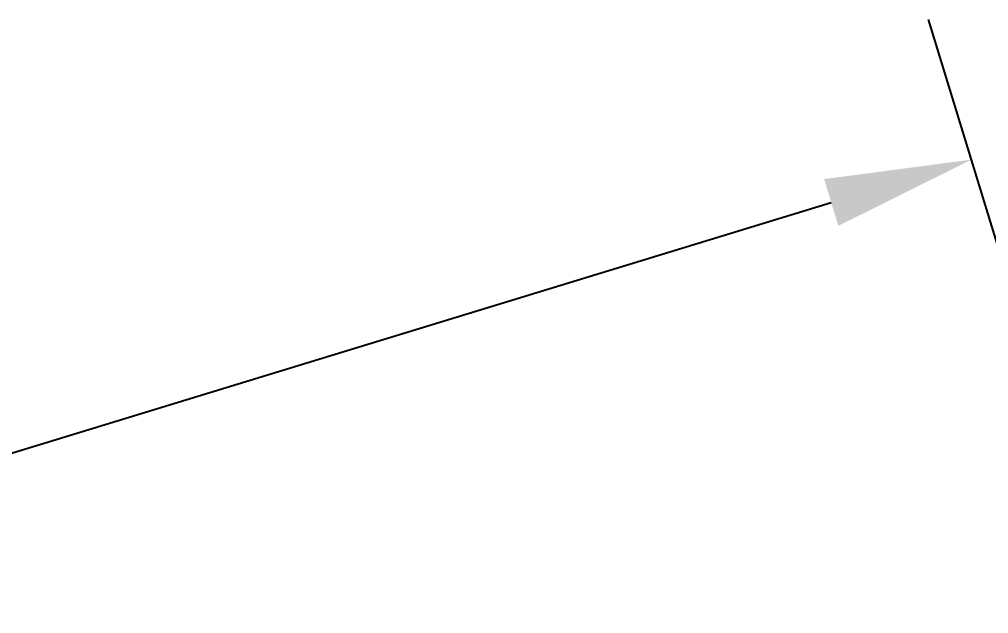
# Model space of a CAD drawing. Header units: millimetres. Extents: x -1970 to 59977, y -65068 to 6837.
# Drawn here: x 24121 to 25113, y 3591 to 4199 of the extents above; entities that cross this region are included whole.
import ezdxf

# ---------------------------------------------------------------- set-up
doc = ezdxf.new("R2010")
doc.units = ezdxf.units.MM
doc.layers.add('COTAS_P', color=1, linetype='Continuous', lineweight=0)
doc.dimstyles.new('R19_100', dxfattribs={"dimtxt": 250, "dimasz": 150, "dimexe": 150, "dimexo": 80, "dimgap": 100, "dimtad": 1, "dimtih": 1, "dimtoh": 1, "dimdsep": 46, "dimcen": 0.09, "dimadec": 0, "dimazin": 0, "dimtfac": 1, "dimtdec": 4, "dimtofl": 0, "dimtmove": 0, "dimatfit": 3, "dimfxl": 1, "dimtolj": 1, "dimtzin": 0, "dimarcsym": 0})

# ---------------------------------------------------------------- blocks, each defined once
blk = doc.blocks.new('*D3')
at = {"layer": 'COTAS_P', "color": 0, "lineweight": -2, "transparency": 16777216}
for p, q in [((25334.81, 3271.57), (25051.31, 4199.21)), ((16158.18, 1324.54), (24951.7, 4011.92)), ((16254.38, 496.51), (15970.89, 1424.15))]:
    blk.add_line(p, q, dxfattribs=at)
at = {"layer": 'COTAS_P', "color": 0, "transparency": 16777216}
for points in [[(24944.39, 4035.83), (24959, 3988.02), (25095.15, 4055.76)], [(16150.87, 1348.45), (16165.48, 1300.63), (16014.73, 1280.7)]]:
    blk.add_solid(points, dxfattribs=at)
at = {"layer": 'Defpoints', "color": 0, "transparency": 16777216}
for p in [(25095.15, 4055.76), (25358.19, 3195.06), (16277.76, 420)]:
    blk.add_point(p, dxfattribs=at)

msp = doc.modelspace()

# ---------------------------------------------------------------- dimensions: what is measured, and where the dimension line sits
at = {"layer": 'COTAS_P'}
dim = msp.add_aligned_dim(p1=(16277.765, 420), p2=(25358.187, 3195.061), distance=900, text='<> P', dimstyle='R19_100', dxfattribs=at)
dim.commit()
dim.dimension.update_dxf_attribs({"geometry": '*D3', "text_midpoint": (20554.937, 2668.234)})

doc.saveas('drawing.dxf')
